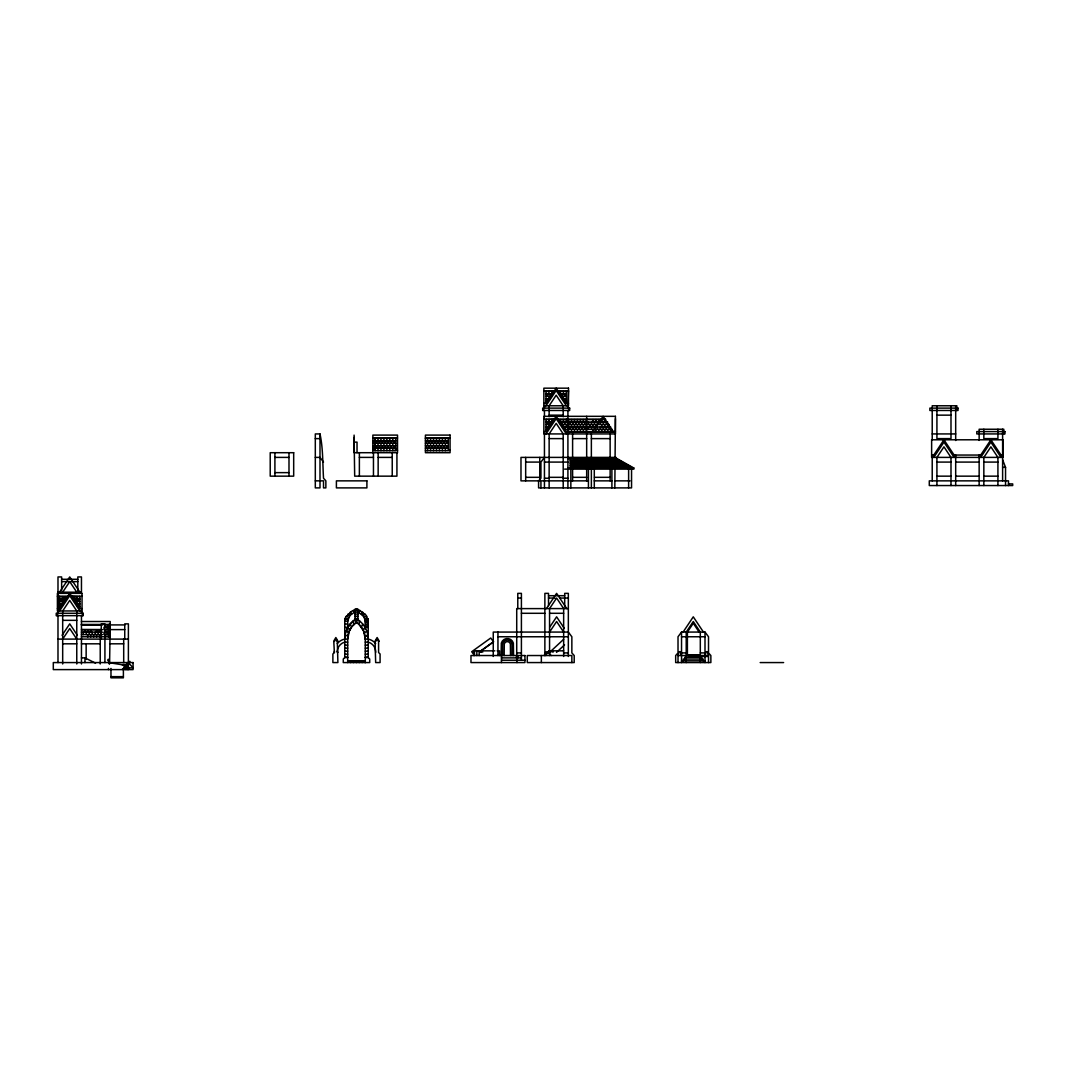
<?xml version="1.0" encoding="UTF-8"?>
<svg xmlns="http://www.w3.org/2000/svg" width="1066" height="1066" viewBox="0 0 1066 1066"><rect width="100%" height="100%" fill="white"/><g stroke="black" fill="none" stroke-linecap="round" stroke-linejoin="round"><path stroke-width="1.5" d="M375.658 652.432L375.672 651.286A10.047 10.047 0 0 0 368.223 642.132L365.292 642.118M375.658 643.597A12.992 12.992 0 0 0 368.223 639.107C368.276 630.885 363.639 622.864 356.484 618.786C349.328 622.864 344.704 630.885 344.758 639.107A12.992 12.992 0 0 0 337.309 643.597M347.689 620.905L350.021 615.388L355.178 611.711M344.758 620.905L344.851 619.719M368.223 639.107L365.292 639.107L363.653 631.099L359.029 624.356L359.615 620.958M346.956 629.193A23.465 23.465 0 0 1 356.484 618.786L356.484 622.264L351.767 626.821L349.315 631.099L347.689 639.107L344.758 639.107A23.465 23.465 0 0 1 344.851 637.068M678.016 662.572L678.016 655.537L679.242 651.699L680.308 651.699L681.534 655.537M704.999 655.537L706.225 651.699L707.291 651.699L708.517 655.537L708.517 662.572M359.202 612.457L359.842 610.485L356.484 609.112L351.633 611.284L345.557 617.387L345.118 618.547L347.929 619.119M361.427 627.154L362.733 624.036M57.99 610.951L56.818 615.655M544.126 655.537L546.192 651.859L547.844 651.859L551.162 655.577M545.792 655.537L547.844 651.859M334.378 641.466L335.843 638.92L337.309 641.466L337.895 662.572L332.885 662.572L332.885 654.004L334.378 652.512L333.765 641.106L335.843 637.508L337.922 641.106L337.309 641.466M375.658 641.466L377.124 638.92L378.59 641.466L378.59 652.512L380.082 654.004L380.082 662.572L375.658 662.572L375.059 641.106L377.124 637.508L379.203 641.106L378.59 641.466M59.563 592.19L69.73 576.933L79.897 592.19M62.681 592.19L69.73 581.623L76.765 592.19M57.404 608.606L59.563 608.606L69.73 593.362L79.897 608.606L82.042 608.606M61.748 606.367L63.374 603.929M59.563 610.951L69.73 595.707L79.897 610.951M62.095 635.296L69.73 623.863L77.352 635.296M62.681 639.107L69.73 628.554L76.765 639.107M549.829 398.751L551.455 396.312M546.005 405.773L556.172 390.516L566.339 405.773M543.86 431.583L546.005 431.583L556.172 416.326L566.339 431.903L613.656 431.903M553.081 422.029L554.227 419.258L543.86 419.258M546.005 433.929L556.172 418.671L566.339 433.929M592.936 431.583L603.103 416.326L613.27 431.583M546.445 608.606L556.612 593.362L566.779 608.606M549.829 626.995L556.612 616.828L564.234 628.26M549.563 632.071L556.612 621.518L563.648 632.071M683.106 632.071L693.273 616.828L703.44 632.071M686.224 662.572L686.224 632.071L693.273 621.518L700.309 632.071L700.309 662.572M933.789 457.394L943.956 442.137L954.123 457.394M979.148 457.394L990.874 439.792L1002.613 457.394M980.707 457.394L990.874 442.137L1001.041 457.394M362.733 612.15L361.427 613.976A11.726 11.726 0 0 1 363.653 616.255L365.292 620.905L368.223 620.905L366.024 615.149L359.842 610.485M363.146 630.019L365.078 627.381M544.446 457.394L540.928 462.084L540.928 478.234L538.583 480.859L538.583 487.895L631.552 487.895L631.552 469.12M681.534 632.071L678.016 636.762L678.016 652.912L675.671 655.537L675.671 662.572L710.862 662.572L710.862 655.537L708.517 652.912L708.517 636.762L704.999 632.071L681.534 632.071L681.534 662.572M124.122 666.943L129.879 661.346L123.976 667.796M123.803 667.636L129.026 661.759M347.689 629.193L347.689 618.786L344.758 618.786L344.758 657.549L343.265 659.041L343.265 662.572L369.715 662.572L369.715 659.041L368.223 657.549L368.223 618.786L365.292 618.786L365.292 629.193M549.896 652.099L563.648 639.32M556.532 652.339L564.554 644.89M363.146 615.628L365.078 614.096M364.345 633.004L366.797 631.085M480.793 650.966L493.518 641.812L490.733 638.001L471.705 651.726L473.57 654.271M479.567 651.872L493.518 641.812M82.042 596.294L71.675 596.294L72.821 599.052M557.638 391.422L568.498 391.102M557.638 419.578L605.728 419.258M565.859 431.903L615.415 431.583M364.345 617.361L366.797 616.255M365.292 625.542L368.223 624.356M365.052 636.042L367.863 635.043M108.532 660.041L108.852 663.225M365.052 619.119L367.863 618.547M347.689 661.253L365.292 661.226M568.498 390.516L567.912 408.118M543.86 391.102L554.706 391.422M546.005 391.422L554.227 391.102M566.339 391.422L558.131 391.102M546.005 393.874L552.601 393.874L546.005 403.748L546.005 391.102M559.757 393.874L566.339 393.874M546.005 396.312L550.962 396.312M561.382 396.312L566.339 396.312M546.005 398.751L549.336 398.751M563.008 398.751L566.339 398.751M546.005 401.189L547.711 401.189M564.634 401.189L566.339 401.189M543.86 403.428L546.005 403.428L556.172 388.171L566.339 403.428L568.498 403.428M549.137 415.154L563.208 415.154M936.921 415.154L950.992 415.154M615.415 418.671L614.829 487.895M546.005 419.578L554.227 419.258M558.131 419.258L604.795 419.578L604.795 422.043M546.005 422.029L552.601 422.029M559.757 422.029L607.74 422.043M546.005 424.468L550.962 424.468M561.382 424.468L567.912 424.468M567.912 424.508L609.219 424.508M546.005 426.906L549.336 426.906M563.008 426.906L610.698 426.96M546.005 429.345L547.711 429.345M564.634 429.345L612.177 429.425M320 433.929L315.309 433.929L315.309 487.895L320 487.895L320 433.929C323.118 448.346 322.612 463.417 323.518 478.234L325.863 480.859L325.863 487.895L323.518 487.895L323.518 480.859L315.309 480.859M932.217 433.929L955.682 433.929M354.099 437.446L354.685 476.156L396.925 476.156L396.925 452.704M372.873 438.033L397.511 438.033M425.427 438.033L450.065 438.033M374.632 438.353L395.752 438.353M425.427 438.353L448.306 438.353M315.309 438.619L320 438.619M549.137 438.619L563.208 438.619M572.602 438.619L586.673 438.619M591.364 438.619L610.138 438.619M372.873 440.818L373.58 440.818L373.58 443.269L372.873 443.269M374.632 440.818L395.752 440.818M425.427 440.818L448.306 440.818M354.685 442.137L357.03 442.137L357.03 452.704M374.632 443.269L395.752 443.269M425.427 443.269L448.306 443.269M372.873 445.735L373.58 445.735L373.58 448.2L372.873 448.2M374.632 445.735L395.752 445.735M425.427 445.735L448.306 445.735M374.632 448.2L395.752 448.2M425.427 448.2L448.306 448.2M372.873 450.345L374.632 450.345M394.22 450.345L397.511 450.345M448.306 450.345L450.065 450.345M425.427 450.678L448.306 450.678L448.306 438.033M931.631 455.049L933.789 455.049M954.123 455.049L980.707 455.049M1001.041 455.049L1003.199 455.049M274.908 457.394L288.993 457.394M315.309 457.394L320 457.394L323.518 462.084M359.375 457.394L373.46 457.394M378.15 457.394L392.235 457.394M567.912 458.02L570.257 458.02L570.257 467.947M567.912 458.567L616.001 458.567L632.724 467.947M570.257 460.285L619.08 460.285M570.257 462.004L622.144 462.004M525.671 462.084L539.756 462.084M544.446 462.084L567.912 462.084M936.921 462.084L950.992 462.084M955.682 462.084L979.148 462.084M983.838 462.084L997.923 462.084M570.257 463.737L625.209 463.737M570.257 465.456L628.287 465.456M570.257 467.175L631.352 467.175M1002.613 467.361L1005.544 467.361L1005.544 485.55M567.912 467.947L633.897 467.947L633.897 469.12L564.62 469.12M274.908 472.638L288.993 472.638M936.921 476.156L950.992 476.156M955.682 476.156L979.148 476.156M983.838 476.156L997.923 476.156M525.671 477.328L539.756 477.328M549.137 477.328L563.208 477.328M572.602 477.328L586.673 477.328M594.495 477.328L610.138 477.328M544.446 478.234L549.137 478.234M563.208 478.234L567.912 478.234M588.432 480.859L540.928 480.859L540.928 487.895M594.268 480.859L611.924 480.859M614.829 480.859L630.086 480.859M1008.476 483.897L1012.7 483.897L1012.7 485.55L929.285 485.55L929.285 480.859L1008.476 480.859L1008.476 485.55M61.628 579.278L77.818 579.278M61.628 581.623L77.818 581.623M57.99 592.19L81.456 592.19L81.456 576.933L77.818 576.933L77.818 590.657M548.51 595.707L564.7 595.707M57.404 596.294L67.771 596.294M59.563 596.614L67.771 596.614L66.145 599.052L59.563 599.052M79.897 596.614L71.675 596.294M65.812 596.88L62.681 596.88L62.681 603.129M73.634 596.88L76.765 596.88M517.783 598.053L521.407 598.053M548.51 598.053L554.986 598.053M559.85 598.053L568.338 598.053M73.301 599.052L79.897 599.052M59.563 601.49L64.52 601.49L61.268 606.367L59.563 606.367M74.926 601.49L79.897 601.49M59.563 603.929L62.894 603.929M76.552 603.929L79.897 603.929M78.178 606.367L79.897 606.367M568.338 608.606L516.717 608.606L516.717 655.537M355.018 610.485L357.949 610.485M355.018 612.15L357.949 612.15M521.407 613.296L544.873 613.296M549.563 613.296L563.648 613.296M355.018 614.096L357.949 614.096M355.018 616.255L357.949 616.255M355.018 618.547L357.949 618.547M62.681 620.345L76.765 620.345M355.751 620.905L355.018 620.905L355.018 609.112L357.949 609.112L357.949 620.905M344.758 621.132L347.689 621.132M365.292 621.132L368.223 621.132M81.456 621.518L110.198 621.518L110.198 639.107M365.292 622.264L368.223 622.264M110.198 623.863L109.611 662.572M344.758 624.036L347.689 624.036M365.292 624.036L368.223 624.036M81.456 624.449L110.198 624.449M81.456 624.769L102.523 624.769M108.439 624.769L105.481 624.769L105.481 627.234M81.456 624.916L101.283 624.916M109.105 624.916L124.749 624.916M108.439 627.234L104.002 627.234L104.002 629.686L108.439 629.686M365.292 627.154L368.223 627.154M344.758 627.381L347.689 627.381M365.292 627.381L368.223 627.381M101.283 629.606L81.456 629.606L102.523 629.686M109.105 629.606L124.749 629.606M344.758 631.085L347.689 631.085M81.456 632.151L102.523 632.151M108.439 632.151L104.002 632.151L104.002 634.603L108.439 634.603M81.456 634.603L102.523 634.603M365.292 636.042L368.223 636.042M81.456 636.762L110.198 636.762M497.955 636.762L568.338 636.762M681.534 636.762L686.224 636.762M687.797 636.762L704.999 636.762M57.99 639.107L128.386 639.107M347.689 642.118L344.758 642.118A10.047 10.047 0 0 0 337.309 651.259L337.309 652.432M62.681 643.811L76.765 643.811M81.456 643.811L100.231 643.811M109.611 643.811L123.696 643.811M344.758 645.13L347.689 645.13M365.292 645.13L368.223 645.13M344.758 648.141L347.689 648.141M365.292 648.141L368.223 648.141M494.811 650.846L473.73 650.846L473.73 655.537M497.156 650.846L499.501 650.846L499.501 655.537M548.843 650.806L563.648 650.846M344.758 651.153L347.689 651.153M365.292 651.153L368.223 651.153M548.79 651.006L553.174 652.072M516.717 652.912L521.407 652.912M544.873 652.912L549.563 652.912M563.648 652.912L568.338 652.912M681.534 652.912L686.224 652.912M700.309 652.912L704.999 652.912M344.758 654.164L347.689 654.164M365.292 654.164L368.223 654.164M687.397 654.95L700.309 654.95M678.016 655.537L708.517 655.537M689.089 656.469L707.864 656.469M344.758 657.176L347.689 657.176M365.292 657.176L368.223 657.176M344.758 657.549L347.689 657.549M365.292 657.549L368.223 657.549M81.456 657.882L84.974 657.882L95.54 663.159M501.473 657.882L521.407 657.882M501.473 660.227L524.938 660.227M347.689 660.813L365.292 660.813M681.534 660.813L704.999 660.813M760.165 662.572L783.617 662.572M122.11 664.571L128.386 664.571M122.483 665.157L127.374 665.157M122.483 669.022L129.399 669.022M110.971 676.657L123.389 676.657M108.439 662.572L125.042 665.211L125.042 667.849L133.077 667.849L128.386 662.572M345.118 635.043L347.929 636.042M482.778 652.072L478.407 651.006L481.126 652.072M346.17 616.255L348.635 617.361M357.803 611.711L363.653 616.255M616.001 458.02L633.684 467.947M623.077 463.19L616.001 459.219L616.001 457.394L520.981 457.394L520.981 480.859L539.756 480.859L539.756 457.394M625.902 464.776L628.727 466.362M686.224 632.071L687.037 632.618L693.273 623.277L699.136 632.071M352.806 625.542A20.534 20.534 0 0 1 356.484 622.264L359.029 624.356M346.17 631.085L348.635 633.004M347.902 614.096L349.821 615.628M347.902 627.381L349.821 630.019M350.248 612.15L351.54 613.976M955.682 457.394L943.956 439.792L932.217 457.394L932.217 480.859M559.264 393.874L562.515 398.751M558.131 419.578L566.339 431.903M559.264 422.029L560.889 424.468M562.515 426.906L564.141 429.345M76.072 603.929L77.698 606.367M567.912 405.773L569.084 410.463M337.309 651.259L337.895 652.432M350.248 624.036L351.54 627.154M1002.613 459.739L1005.544 467.361M353.366 610.378L353.952 612.35M109.638 663.825L108.292 659.201L109.185 663.958M108.306 660.107L109.185 663.132M353.139 621.132L353.765 624.543M1003.786 433.929L1003.786 429.238L979.148 429.238L979.148 440.418M1002.613 429.238L1002.613 480.859M997.923 429.238L997.923 438.619L983.838 438.619L983.838 429.238M997.923 485.55L997.923 457.394L990.874 446.827L983.838 457.394L983.838 485.55M979.148 455.049L979.148 485.55M956.855 410.463L956.855 405.773L932.217 405.773L932.217 440.178M955.682 405.773L955.682 440.498M955.682 455.049L955.682 485.55M950.992 405.773L950.992 438.619L936.921 438.619L936.921 405.773M950.992 485.55L950.992 457.394L943.956 446.827L936.921 457.394L936.921 485.55M704.999 632.071L704.999 662.572M703.214 660.813L703.214 659.055L683.319 659.055L683.319 660.813M701.761 659.055L701.761 657.296L684.772 657.296L684.772 659.055M687.397 632.071L687.397 655.537M630.126 467.175L630.126 467.947M628.913 465.802L628.913 467.175M628.62 469.12L628.62 487.895M627.154 467.175L627.154 467.947M626.835 464.643L626.835 465.456M625.396 465.456L625.396 467.175M623.637 463.737L623.637 465.456M623.637 467.175L623.637 467.947M621.864 462.004L621.864 463.737M621.864 465.456L621.864 467.175M620.106 460.872L620.106 462.004M620.106 463.737L620.106 465.456M620.106 467.175L620.106 467.947M618.347 462.004L618.347 463.737M618.347 465.456L618.347 467.175M617.827 459.593L617.827 460.285M616.588 460.285L616.588 462.004M616.588 463.737L616.588 465.456M616.588 467.175L616.588 467.947M614.243 460.285L614.243 462.004M614.243 463.737L614.243 465.456M614.243 467.175L614.243 467.947M612.484 458.567L612.484 460.285M612.484 462.004L612.484 463.737M612.484 465.456L612.484 467.175M611.897 469.12L611.897 487.895M610.698 429.425L610.698 431.903M610.725 460.285L610.725 462.004M610.725 463.737L610.725 465.456M610.725 467.175L610.725 467.947M610.138 433.929L610.138 457.394M610.138 468.187L610.138 480.859M609.219 426.96L609.219 429.425M608.966 458.567L608.966 460.285M608.966 462.004L608.966 463.737M608.966 465.456L608.966 467.175M607.74 424.508L607.74 426.96M607.74 429.425L607.74 431.903M607.207 460.285L607.207 462.004M607.207 463.737L607.207 465.456M607.207 467.175L607.207 467.947M606.274 422.043L606.274 424.508M606.274 426.96L606.274 429.425M605.448 458.567L605.448 460.285M605.448 462.004L605.448 463.737M605.448 465.456L605.448 467.175M604.795 424.508L604.795 426.96M604.795 429.425L604.795 431.903M603.689 460.285L603.689 462.004M603.689 463.737L603.689 465.456M603.689 467.175L603.689 467.947M603.316 422.043L603.316 424.508M603.316 426.96L603.316 429.425M601.837 419.578L601.837 422.043M601.837 424.508L601.837 426.96M601.837 429.425L601.837 431.903M601.93 458.567L601.93 460.285M601.93 462.004L601.93 463.737M601.93 465.456L601.93 467.175M600.358 422.043L600.358 424.508M600.358 426.96L600.358 429.425M600.171 460.285L600.171 462.004M600.171 463.737L600.171 465.456M600.171 467.175L600.171 467.947M598.879 419.578L598.879 422.043M598.879 429.425L598.879 431.903M598.412 458.567L598.412 460.285M598.412 462.004L598.412 463.737M598.412 465.456L598.412 467.175M597.4 422.043L597.4 424.508M597.4 426.96L597.4 429.425M596.654 460.285L596.654 462.004M596.654 463.737L596.654 465.456M596.654 467.175L596.654 467.947M595.921 419.578L595.921 422.043M595.921 424.508L595.921 426.96M595.921 429.425L595.921 431.903M594.895 458.567L594.895 460.285M594.895 462.004L594.895 463.737M594.895 465.456L594.895 467.175M594.442 422.043L594.442 424.508M594.442 426.96L594.442 429.425M594.295 469.12L594.295 487.895M593.122 460.285L593.122 462.004M593.122 463.737L593.122 465.456M593.122 467.175L593.122 467.947M592.962 419.578L592.962 422.043M592.962 424.508L592.962 426.96M592.962 429.425L592.962 431.903M591.483 422.043L591.483 424.508M591.483 426.96L591.483 429.425M591.364 433.929L591.364 487.895M590.004 424.508L590.004 426.96M589.605 460.285L589.605 462.004M589.605 463.737L589.605 465.456M589.605 467.175L589.605 467.947M588.525 422.043L588.525 424.508M588.525 426.96L588.525 429.425M588.432 469.12L588.432 487.895M587.846 458.567L587.846 460.285M587.846 462.004L587.846 463.737M587.846 465.456L587.846 467.175M586.673 416.326L586.673 457.394M586.673 468.187L586.673 480.859M586.3 419.578L586.3 422.043M586.3 424.508L586.3 426.96M586.3 429.425L586.3 431.877M586.087 460.285L586.087 462.004M586.087 463.737L586.087 465.456M586.087 467.175L586.087 467.947M584.821 422.043L584.821 424.508M584.821 426.96L584.821 429.425M584.328 458.567L584.328 460.285M584.328 462.004L584.328 463.737M584.328 465.456L584.328 467.175M583.342 419.578L583.342 422.043M583.342 424.508L583.342 426.96M583.342 429.425L583.342 431.877M582.569 460.285L582.569 462.004M582.569 463.737L582.569 465.456M582.569 467.175L582.569 467.947M581.863 422.043L581.863 424.508M581.863 426.96L581.863 429.425M580.81 458.567L580.81 460.285M580.81 462.004L580.81 463.737M580.81 465.456L580.81 467.175M580.384 419.578L580.384 422.043M580.384 424.508L580.384 426.96M580.384 429.425L580.384 431.903M578.905 422.043L578.905 424.508M578.905 426.96L578.905 429.425M579.051 460.285L579.051 462.004M579.051 463.737L579.051 465.456M579.051 467.175L579.051 467.947M577.426 419.578L577.426 422.043M577.426 424.508L577.426 426.96M577.426 429.425L577.426 431.903M577.292 458.567L577.292 460.285M577.292 462.004L577.292 463.737M577.292 465.456L577.292 467.175M575.96 422.043L575.96 424.508M575.96 426.96L575.96 429.425M575.533 460.285L575.533 462.004M575.533 463.737L575.533 465.456M575.533 467.175L575.533 467.947M574.481 419.578L574.481 422.043M574.481 424.508L574.481 426.96M574.481 429.425L574.481 431.903M573.774 458.567L573.774 460.285M573.774 462.004L573.774 463.737M573.774 465.456L573.774 467.175M573.002 422.043L573.002 424.508M573.002 426.96L573.002 429.425M572.602 433.929L572.602 457.394M572.602 468.187L572.602 480.859M572.016 460.285L572.016 462.004M572.016 463.737L572.016 465.456M572.016 467.175L572.016 467.947M571.856 662.572L571.856 655.537L527.284 655.537L527.284 662.572L574.201 662.572L574.201 655.537L571.856 652.912L571.856 636.762L568.338 632.071L493.252 632.071L493.252 656.469M571.523 419.578L571.523 422.043M571.523 424.508L571.523 426.96M571.523 429.425L571.523 431.903M570.843 469.12L570.843 487.895M570.043 422.043L570.043 424.508M570.043 426.96L570.043 429.425M568.564 419.578L568.564 422.043M568.564 424.508L568.564 426.96M568.564 429.425L568.498 433.929M568.338 656.469L568.338 593.362L564.7 593.362L564.7 607.087M567.912 410.463L567.912 487.895M566.339 391.102L566.339 403.428M566.339 419.258L566.339 422.029M566.339 424.468L566.339 426.906M564.873 393.874L564.873 396.312M564.873 398.751L564.873 401.189M564.873 422.029L564.873 424.468M564.873 426.906L564.873 429.345M563.648 656.469L563.648 608.606L556.612 598.053L549.563 608.606L549.563 655.537M563.408 391.422L563.408 393.874M563.408 396.312L563.408 398.751M563.408 419.578L563.408 422.029M563.408 424.468L563.408 426.906M563.208 416.726L563.208 405.773L556.172 395.206L549.137 405.773L549.137 416.726M563.208 487.895L563.208 433.929L556.172 423.362L549.137 433.929L549.137 487.895M561.942 393.874L561.942 396.312M561.942 422.029L561.942 424.468M560.476 391.422L560.476 393.874M560.476 419.578L560.476 422.029M551.868 391.422L551.868 393.874M551.868 419.578L551.868 422.029M550.402 393.874L550.402 396.312M550.402 422.029L550.402 424.468M549.137 419.844L549.137 427.666M548.937 391.422L548.937 393.874M548.937 396.312L548.937 398.751M548.937 419.578L548.937 422.029M548.937 424.468L548.937 426.906M548.51 605.595L548.51 593.362L544.873 593.362L544.873 655.537M547.471 393.874L547.471 396.312M547.471 398.751L547.471 401.189M547.471 422.029L547.471 424.468M547.471 426.906L547.471 429.345M546.005 419.258L546.005 431.903M544.446 408.118L544.446 405.773L543.274 410.463M544.446 410.463L544.446 416.726M544.446 433.929L544.446 487.895M541.355 655.537L541.355 662.572M525.671 457.394L525.671 480.859M521.407 660.227L521.407 593.362L517.783 593.362L517.783 608.606M517.889 655.537L517.889 657.882M516.957 660.227L516.957 662.572M516.73 657.882L516.73 660.227M516.49 655.537L516.49 657.882M513.559 655.537L513.359 643.131A6.236 6.236 0 0 0 501.313 643.131L501.113 655.537M512.026 655.537L512.026 644.743A4.69 4.69 0 0 0 507.336 640.053A4.69 4.69 0 0 0 502.646 644.743L502.646 655.537M510.507 655.537L510.387 643.931A3.158 3.158 0 0 0 504.285 643.931L504.165 655.537M501.473 655.537L501.473 662.572M497.955 632.071L497.955 655.537M479.18 650.846L479.18 655.537M476.835 650.846L476.835 655.537M474.49 650.846L474.49 655.537M446.827 440.818L446.827 443.269M446.827 445.735L446.827 448.2M445.348 438.353L445.348 440.818M445.348 443.269L445.348 445.735M445.348 448.2L445.348 450.678M443.869 440.818L443.869 443.269M443.869 445.735L443.869 448.2M442.39 438.353L442.39 440.818M442.39 443.269L442.39 445.735M442.39 448.2L442.39 450.678M440.911 440.818L440.911 443.269M440.911 445.735L440.911 448.2M439.432 438.353L439.432 440.818M439.432 443.269L439.432 445.735M439.432 448.2L439.432 450.678M437.953 440.818L437.953 443.269M437.953 445.735L437.953 448.2M436.487 438.353L436.487 440.818M436.487 443.269L436.487 445.735M436.487 448.2L436.487 450.678M435.008 440.818L435.008 443.269M435.008 445.735L435.008 448.2M433.529 438.353L433.529 440.818M433.529 443.269L433.529 445.735M433.529 448.2L433.529 450.678M432.05 440.818L432.05 443.269M432.05 445.735L432.05 448.2M430.571 438.353L430.571 440.818M430.571 443.269L430.571 445.735M430.571 448.2L430.571 450.678M429.092 440.818L429.092 443.269M429.092 445.735L429.092 448.2M427.613 438.353L427.613 440.818M427.613 443.269L427.613 445.735M427.613 448.2L427.613 450.678M426.134 440.818L426.134 443.269M426.134 445.735L426.134 448.2M395.752 438.033L395.752 450.678L374.632 450.678L374.632 438.033M394.273 440.818L394.273 443.269M394.273 445.735L394.273 448.2M392.794 438.353L392.794 440.818M392.794 443.269L392.794 445.735M392.794 448.2L392.794 450.678M392.235 452.704L392.235 476.156M391.315 440.818L391.315 443.269M391.315 445.735L391.315 448.2M389.836 438.353L389.836 440.818M389.836 443.269L389.836 445.735M389.836 448.2L389.836 450.678M388.357 440.818L388.357 443.269M388.357 445.735L388.357 448.2M386.878 438.353L386.878 440.818M386.878 443.269L386.878 445.735M386.878 448.2L386.878 450.678M385.399 440.818L385.399 443.269M385.399 445.735L385.399 448.2M383.92 438.353L383.92 440.818M383.92 443.269L383.92 445.735M383.92 448.2L383.92 450.678M382.441 440.818L382.441 443.269M382.441 445.735L382.441 448.2M380.962 438.353L380.962 440.818M380.962 443.269L380.962 445.735M380.962 448.2L380.962 450.678M379.483 440.818L379.483 443.269M379.483 445.735L379.483 448.2M378.15 452.704L378.15 476.156M378.017 438.353L378.017 440.818M378.017 443.269L378.017 445.735M378.017 448.2L378.017 450.678M376.538 440.818L376.538 443.269M376.538 445.735L376.538 448.2M375.059 438.353L375.059 440.818M375.059 443.269L375.059 445.735M375.059 448.2L375.059 450.678M373.46 452.704L373.46 476.156M372.873 452.704L372.873 435.101L397.511 435.101L397.511 452.704L354.099 452.704L354.099 435.101M365.292 635.829L365.292 662.572M365.092 660.813L365.092 662.572M362.187 660.813L362.187 662.572M359.375 452.704L359.375 476.156M359.295 660.813L359.295 662.572M356.39 660.813L356.39 662.572M353.486 660.813L353.486 662.572M350.594 660.813L350.594 662.572M347.689 634.217L347.689 662.572M288.993 452.704L288.993 476.156M274.908 452.704L274.908 476.156M128.386 669.608L128.386 623.863L124.749 623.863L124.749 639.107M127.294 664.571L127.294 669.608M126.921 665.157L126.921 669.022M125.921 668.435L125.921 669.608M123.696 639.107L123.696 662.572M123.389 668.435L123.389 677.829L110.971 677.829L110.971 668.435M108.439 624.449L108.439 637.095M108.439 668.435L108.439 669.608M106.96 627.234L106.96 629.686M106.96 632.151L106.96 634.603M105.481 629.686L105.481 632.151M105.481 634.603L105.481 637.095M104.921 662.572L104.921 623.863L101.283 623.863L101.283 639.107M101.043 632.151L101.043 634.603M100.231 639.107L100.231 663.985M99.564 629.686L99.564 632.151M99.564 634.603L99.564 637.095M98.085 632.151L98.085 634.603M96.62 629.686L96.62 632.151M96.62 634.603L96.62 637.095M95.141 632.151L95.141 634.603M93.661 634.603L93.661 637.095M92.182 632.151L92.182 634.603M90.703 629.686L90.703 632.151M90.703 634.603L90.703 637.095M89.224 632.151L89.224 634.603M87.745 629.686L87.745 632.151M87.745 634.603L87.745 637.095M86.266 632.151L86.266 634.603M86.146 643.811L86.146 659.441M84.787 629.686L84.787 632.151M84.974 657.882L84.974 662.572M83.308 632.151L83.308 634.603M82.628 615.655L81.456 610.951L81.456 613.296M81.456 615.655L81.456 663.985M79.897 596.294L79.897 608.939M78.431 599.052L78.431 601.49M78.431 603.929L78.431 606.367M76.965 596.614L76.965 603.929M76.765 663.985L76.765 610.951L69.73 600.398L62.681 610.951L62.681 663.985M75.486 599.052L75.486 601.49M74.02 596.614L74.02 599.052M65.426 596.614L65.426 599.052M63.96 599.052L63.96 601.49M62.494 596.614L62.494 599.052M62.494 601.49L62.494 603.929M61.628 590.657L61.628 576.933L57.99 576.933L57.99 614.083M61.028 599.052L61.028 601.49M61.028 603.929L61.028 606.367M59.563 596.294L59.563 608.939M57.99 615.655L57.99 662.572M356.484 622.264A20.534 20.534 0 0 1 365.292 639.107M334.378 652.512A12.992 12.992 0 0 1 334.378 651.166M348.742 632.631A20.534 20.534 0 0 1 350.834 628.18M568.498 388.171L543.86 388.171L543.86 405.773L568.498 405.773L568.498 388.171M569.67 408.118L542.687 408.118L542.687 410.463L569.67 410.463L569.67 408.118M958.028 408.118L929.872 408.118L929.872 410.463L958.028 410.463L958.028 408.118M615.415 416.326L543.86 416.326L543.86 433.929L615.415 433.929L615.415 416.326M1004.958 431.583L976.802 431.583L976.802 433.929L1004.958 433.929L1004.958 431.583M450.065 435.101L425.427 435.101L425.427 452.704L450.065 452.704L450.065 435.101M1003.199 439.792L931.631 439.792L931.631 457.394L1003.199 457.394L1003.199 439.792M293.683 452.704L270.218 452.704L270.218 476.156L293.683 476.156L293.683 452.704M366.904 480.859L336.403 480.859L336.403 487.895L366.904 487.895L366.904 480.859M82.042 593.362L57.404 593.362L57.404 610.951L82.042 610.951L82.042 593.362M83.215 613.296L56.232 613.296L56.232 615.655L83.215 615.655L83.215 613.296M524.938 655.537L470.972 655.537L470.972 662.572L524.938 662.572L524.938 655.537M133.077 662.572L53.3 662.572L53.3 669.608L133.077 669.608L133.077 662.572"/></g></svg>
